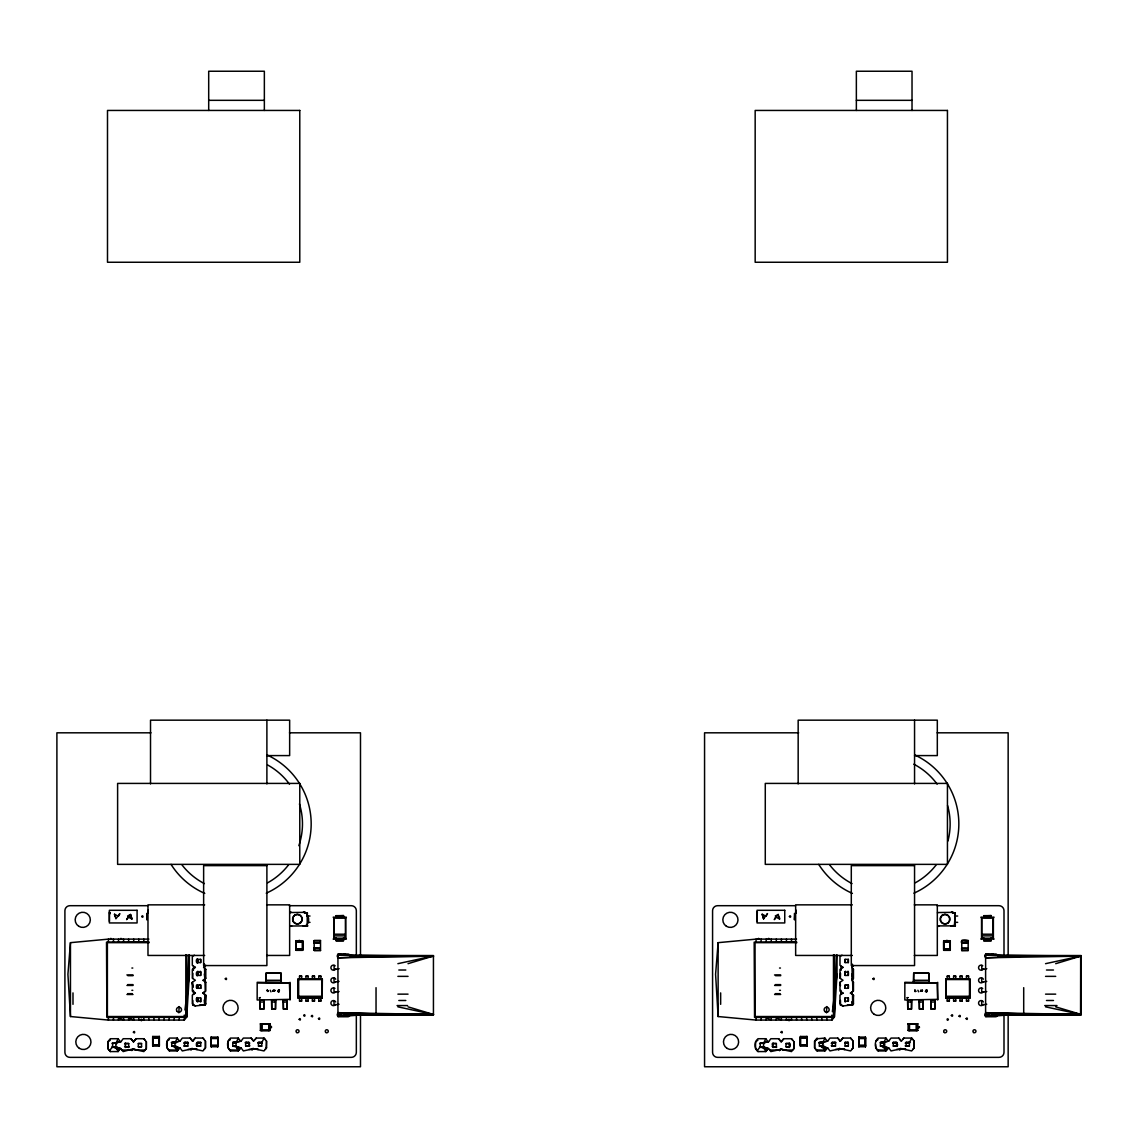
<?xml version="1.0" encoding="UTF-8"?>
<svg xmlns="http://www.w3.org/2000/svg" width="1138" height="1138" viewBox="0 0 1138 1138"><rect width="100%" height="100%" fill="white"/><g stroke="black" fill="none" stroke-linecap="round" stroke-linejoin="round"><path stroke-width="1.5" d="M147.215 913.8L146.788 919.86L146.788 913.373M263.945 1000.174L263.831 1009.15L260.104 1009.107L259.976 1000.174L263.945 1000.174L263.831 1009.093L260.09 1009.093L259.976 1000.174M266.022 980.273L266.036 973.175L281.157 973.218L281.299 982.165L265.709 982.293L266.022 980.273L281.2 980.302L281.299 982.165M275.595 1000.174L275.496 1009.15L271.754 1009.107L271.626 1000.174L275.595 1000.174L275.496 1009.093L271.74 1009.093L271.626 1000.174M287.26 1000.174L287.146 1009.15L283.419 1009.107L283.277 1000.174L287.26 1000.174L287.146 1009.093L283.39 1009.093L283.277 1000.174M289.436 999.363L257.16 999.975L257.188 982.307L289.422 982.948L290.034 1000.018L290.048 982.336M794.879 913.8L794.452 919.86L794.452 913.373M911.609 1000.174L911.495 1009.15L907.768 1009.107L907.64 1000.174L911.609 1000.174L911.495 1009.093L907.754 1009.093L907.64 1000.174M913.686 980.273L913.7 973.175L928.821 973.218L928.964 982.165L913.373 982.293L913.686 980.273L928.864 980.302L928.964 982.165M923.259 1000.174L923.16 1009.15L919.419 1009.107L919.291 1000.174L923.259 1000.174L923.16 1009.093L919.404 1009.093L919.291 1000.174M934.924 1000.174L934.81 1009.15L931.083 1009.107L930.941 1000.174L934.924 1000.174L934.81 1009.093L931.055 1009.093L930.941 1000.174M937.1 999.363L904.824 999.975L904.852 982.307L937.086 982.948L937.698 1000.018L937.712 982.336M205.253 991.426L204.413 964M334.117 938.224L345.468 938.21L346.365 939.092L333.206 939.092L334.117 938.224L334.145 918.138L333.221 917.214L346.365 917.214L345.426 918.138L334.145 918.138M961.667 943.004C958.978 936.218 978.026 943.089 961.752 940.571L961.781 948.523L968.182 948.537L968.182 950.529L961.752 950.5L961.667 948.068M981.781 938.224L993.133 938.21L994.029 939.092L980.871 939.092L981.781 938.224L981.81 918.138L980.885 917.214L994.029 917.214L993.09 918.138L981.81 918.138M1080.574 1014.2L1080.659 956.304L997.727 956.247L1081.1 956.304M261.712 1030.445L261.726 1023.873L268.796 1023.859L268.796 1030.445L261.712 1030.445L261.726 1023.873M268.796 1030.445L268.796 1023.859M298.199 998.197L298.156 979.078L298.199 998.197L322.225 998.211L322.296 979.064L322.225 998.211M909.376 1030.445L909.39 1023.873L916.46 1023.859L916.46 1030.445L909.376 1030.445L909.39 1023.873M916.46 1030.445L916.46 1023.859M946.019 996.291L945.82 979.078L945.863 998.197L946.019 996.291L969.775 996.276L969.889 998.211L946.048 997.941M320.518 950.529L320.518 940.543M961.752 940.571L961.667 942.748M945.82 979.078L969.96 979.064L969.889 998.211M146.361 1041.754L146.361 1048.539L143.829 1051.569L133.516 1049.35L131.738 1050.559L132.961 1048.923L136.788 1050.047L144.967 1050.047L146.304 1048.511L146.361 1041.754L143.829 1038.724L136.048 1038.724L133.516 1041.867L132.961 1041.355M266.278 1047.885L266.534 1041.114L264.002 1038.069L256.206 1038.069L253.674 1041.213L251.157 1038.069L243.361 1038.069L241.085 1041.114L232.778 1042.877L232.778 1046.121L241.085 1047.885L243.361 1050.929L253.674 1048.71L264.002 1050.929L266.534 1047.885L265.14 1049.407M852.903 1047.885L853.144 1041.114L850.612 1038.069L842.831 1038.069L840.299 1041.213L837.767 1038.069L829.972 1038.069L827.696 1041.114L819.403 1042.877L819.403 1046.121L827.696 1047.885L829.972 1050.929L840.299 1048.71L850.612 1050.929L853.144 1047.885L851.75 1049.407M913.942 1047.885L914.198 1041.114L911.666 1038.069L903.871 1038.069L901.339 1041.213L898.821 1038.069L891.026 1038.069L888.75 1041.114L880.442 1042.877L880.442 1046.121L888.75 1047.885L891.026 1050.929L901.339 1048.71L911.666 1050.929L914.198 1047.885L912.804 1049.407M132.961 1048.923L123.189 1051.569L120.415 1048.539L118.124 1051.569L110.343 1051.569L107.811 1048.539L107.897 1041.782L110.215 1040.232M180.032 1047.885L171.738 1046.121L171.738 1042.877L180.032 1041.114L182.308 1038.069L190.103 1038.069L192.635 1041.213L195.167 1038.069L202.948 1038.069L205.452 1041.142L205.48 1047.885L202.948 1050.929L192.635 1048.71L182.308 1050.929L180.032 1047.885L177.244 1050.929L169.462 1050.929L166.987 1047.856L167.016 1041.128L169.334 1039.591M241.085 1047.885L238.297 1050.929L230.502 1050.929L228.027 1047.856L228.069 1041.128L230.374 1039.591M757.239 1050.559L760.284 1046.761L760.284 1043.518L768.577 1041.754L770.853 1038.724L778.648 1038.724L781.18 1041.825L783.712 1038.724L791.493 1038.724L793.997 1041.782L794.025 1048.539L791.493 1051.569L781.18 1049.35L770.853 1051.569L768.577 1048.539L765.789 1051.569L758.008 1051.569L755.532 1048.511L755.561 1041.782L757.88 1040.232M827.696 1047.885L824.908 1050.929L817.127 1050.929L814.595 1047.885L814.68 1041.128L816.999 1039.591M888.75 1047.885L885.961 1050.929L878.166 1050.929L875.691 1047.856L875.691 1044.513M290.418 911.908L290.019 912.662L290.987 912.064M333.875 917.825L333.875 938.48M345.71 938.48L345.71 917.825M968.253 948.068L968.168 950.5L968.168 940.571L968.253 943.004M981.539 917.825L981.539 938.48M993.374 938.48L993.374 917.825M109.376 921.424L109.376 912.064M314.003 943.004C314.216 934.398 314.244 956.688 314.003 948.068M757.04 921.424L757.04 912.064M148.879 941.652L106.517 942.15L106.887 1017.415L186.447 1017.329L188.823 955.038M796.543 941.652L754.181 942.15L754.551 1017.415L834.111 1017.329L836.487 955.038M178.851 1012.863L179.121 1006.561M826.515 1012.863L826.785 1006.561M852.078 964L852.917 991.426M148.879 939.12L108.409 939.12L70.456 942.662L67.924 974.284L70.456 1016.533L108.409 1020.075L184.299 1020.075L186.732 1016.974L189.363 974.284L189.363 954.938M796.543 939.12L756.073 939.12L718.121 942.662L715.589 974.284L718.121 1016.533L756.073 1020.075L831.963 1020.075L834.396 1016.974L837.027 974.284L837.027 954.938M915.791 991.198L914.995 990.601L915.806 991.369M205.793 982.265L202.749 980.245L204.228 980.188L205.793 982.265L205.793 991.07L202.749 993.09L205.793 995.11L204.954 1004.84L199.648 1005.096M852.547 965.963L853.457 965.365L851.921 967.385L853.457 969.405L853.457 978.211L851.893 980.188L853.457 982.265L853.457 991.07L850.413 993.09L853.457 995.11L852.618 1004.84L847.312 1005.096M267.899 991.454L267.871 991.525M184.939 1009.975L189.363 974.284M832.39 1011.668L837.027 974.284M192.806 1000.458L192.848 1005.167L195.366 1005.949L204.954 1004.84L205.793 1003.915L205.793 995.11M840.47 1000.458L840.513 1005.167L843.03 1005.949L852.618 1004.84L853.457 1003.915L853.457 995.11M303.163 926.019L307.658 925.877L306.791 925.009C311.741 918.963 305.311 910.628 304.586 912.69M273.248 990.231L272.779 991.326M274.614 990.231L274.144 991.326M920.912 990.231L920.443 991.326M922.278 990.231L921.808 991.326M192.863 973.374L192.678 978.452M193.403 970.344L193.574 966.19M840.527 973.374L840.342 978.452M841.067 970.344L841.238 966.19M950.827 926.019L955.323 925.877L954.896 912.861L952.15 912.377L955.237 913.217L954.455 925.009L955.323 925.877L937.854 925.891M111.695 939.305L110.841 938.352L110.23 939.405M121.823 939.305L120.969 938.352L120.358 939.405M268.141 991.369L267.33 990.601L268.042 991.084M265.709 982.293L266.036 973.175L281.186 973.232L281.2 980.302M913.373 982.293L913.7 973.175L928.85 973.232L928.864 980.302M193.574 994.285L193.574 991.895M841.238 994.285L841.238 991.895M200.672 959.348L200.672 962.577L197.443 962.577L197.443 959.348L200.672 959.348L200.672 962.577M200.672 972.193L200.672 975.437L197.443 975.437L197.443 972.193L200.672 972.193L200.672 975.437M200.672 997.898L200.672 1001.141L197.443 1001.141L197.443 997.898L200.672 997.898L200.672 1001.141M845.107 962.577L845.107 959.348L848.336 959.348L848.336 962.577L845.107 962.577L845.107 959.348M848.336 959.348L848.336 962.577M845.107 975.437L845.107 972.193L848.336 972.193L848.336 975.437L845.107 975.437L845.107 972.193M848.336 972.193L848.336 975.437M845.107 988.282L845.107 985.053L848.336 985.053L848.336 988.282L845.107 988.282L845.107 985.053M845.107 1001.141L845.107 997.898L848.336 997.898L848.336 1001.141L845.107 1001.141L845.107 997.898M848.336 997.898L848.336 1001.141M968.253 948.324L967.897 948.452A11.323 11.323 0 0 0 962.023 948.452L962.563 948.324M314.003 942.748L314.088 940.571L320.503 940.571L314.173 940.614M759.345 939.348L758.605 938.338L757.894 939.405M769.473 939.348L768.733 938.338L768.022 939.405M193.574 968.58L193.944 967.328L195.366 967.385L192.322 969.405L192.322 978.211L195.366 980.245L192.322 982.265L192.322 991.07L195.366 993.09L192.322 995.11L192.322 1003.915L195.366 1005.949M841.238 968.58L841.608 967.328L843.03 967.385L839.986 969.405L839.986 978.211L843.03 980.245L839.986 982.265L839.986 991.07L843.03 993.09L839.986 995.11L839.986 1003.915L843.03 1005.949M304.543 925.735L304.543 925.905M952.051 925.863L954.896 925.521L952.108 925.848L952.947 925.521M186.732 1016.974L186.831 954.967M834.396 1016.974L834.495 954.967M249.606 1045.125L249.108 1045.779M110.343 1051.569L107.868 1048.511L107.811 1041.754L110.343 1038.724L118.124 1038.724L115.848 1043.518L115.848 1046.761L118.124 1051.569M177.244 1050.929L174.968 1046.121L174.968 1042.877L177.244 1038.069L169.462 1038.069C165.636 1041.242 165.593 1047.785 169.462 1050.929M238.297 1050.929L236.021 1046.121L236.021 1042.877L238.297 1038.069L230.502 1038.069C226.462 1041.156 226.69 1047.742 230.502 1050.929M261.726 1042.877L258.482 1042.877L261.726 1042.877L258.482 1042.877L258.482 1046.121L261.726 1046.121L261.726 1042.877L264.002 1038.069L265.14 1039.591M758.008 1051.569C754.081 1048.397 754.081 1041.896 758.008 1038.724L765.789 1038.724L763.513 1043.518L763.513 1046.761L765.789 1051.569M824.908 1050.929L822.632 1046.121L822.632 1042.877L824.908 1038.069L816.558 1038.838M885.961 1050.929L883.685 1046.121L883.685 1042.877L885.961 1038.069L878.166 1038.069C874.254 1041.327 874.468 1047.629 878.166 1050.929M909.39 1042.877L906.147 1042.877L909.39 1042.877L906.147 1042.877L906.147 1046.121L909.39 1046.121L909.39 1042.877L911.666 1038.069L912.804 1039.591M338.541 1015.053L343.776 1016.291L344.458 1015.011L433.436 1014.456L408.044 1006.846M986.205 1015.053L991.44 1016.291L992.123 1015.011L1081.1 1014.456L1055.708 1006.846M277.914 991.212L278.454 990.046M925.578 991.212L926.104 990.046M152.72 1046.092L152.72 1036.476L159.292 1036.476L159.292 1046.092L152.72 1046.092L152.72 1036.476M159.292 1044.328L159.292 1046.092L159.292 1036.476L159.292 1038.254M211.199 1038.894L211.199 1037.116L211.199 1046.732L217.771 1046.732L217.771 1037.116L211.199 1037.116L211.199 1046.732L211.199 1044.969M217.771 1044.969L217.771 1046.732L217.771 1037.116L217.771 1038.894M296.022 942.506L296.022 940.728L296.022 950.344L302.594 950.344L302.594 940.728L296.022 940.728L296.022 950.344L296.022 948.58M302.594 948.58L302.594 950.344L302.594 940.728L302.594 942.506M800.384 1046.092L800.384 1036.476L806.956 1036.476L806.956 1046.092L800.384 1046.092L800.384 1036.476M806.956 1044.328L806.956 1046.092L806.956 1036.476L806.956 1038.254M858.863 1038.894L858.863 1037.116L858.863 1046.732L865.435 1046.732L865.435 1037.116L858.863 1037.116L858.863 1046.732L858.863 1044.969M865.435 1044.969L865.435 1046.732L865.435 1037.116L865.435 1038.894M943.687 950.344L943.687 940.728L950.258 940.728L950.258 950.344L943.687 950.344L943.687 940.728M950.258 948.58L950.258 950.344L950.258 940.728L950.258 942.506M937.954 912.548L951.994 912.363L955.237 913.217L951.496 912.022M290.29 912.548L304.33 912.363L307.573 913.217L304.301 912.363M109.575 1050.559L112.619 1046.761L112.619 1043.518L120.913 1041.754L123.189 1038.724L130.984 1038.724L133.516 1041.867L136.048 1038.724M195.167 1038.069L192.635 1041.213M192.08 1048.283L190.857 1049.919L192.635 1048.71M255.282 1039.321L256.206 1038.069M253.134 1048.283L251.911 1049.919L253.674 1048.71M783.712 1038.724L781.18 1041.825L778.648 1038.724M780.625 1048.923L779.402 1050.559L780.625 1048.923L784.452 1050.047L792.631 1050.047L793.968 1048.511L793.997 1041.782M817.127 1050.929L814.652 1047.856L814.595 1041.114L817.127 1038.069M842.831 1038.069L840.299 1041.213M839.744 1048.283L838.521 1049.919L840.299 1048.71M902.946 1039.321L903.871 1038.069M900.798 1048.283L899.575 1049.919L901.339 1048.71M203.56 967.57L205.793 965.365L204.883 965.963M763.57 918.764L767.51 913.586L766.059 916.261L762.19 914.241L763.57 918.764L762.19 914.241M779.587 918.992L778.221 914.483L774.281 919.66L775.732 916.986L779.587 918.992L779.345 917.299M159.277 1037.771L152.72 1037.742L152.734 1044.798L159.292 1044.826L159.277 1037.771L152.72 1037.742M211.213 1045.452L217.771 1045.466L217.771 1038.382L211.199 1038.382L211.213 1045.452L217.771 1045.466M302.58 942.022L296.022 941.994L296.022 949.078L302.594 949.078L302.58 942.022L296.022 941.994M806.942 1037.771L806.956 1044.826L800.384 1044.826L800.384 1037.742L806.956 1037.742L800.384 1037.742M865.421 1038.411L858.863 1038.382L858.863 1045.466L865.435 1045.466L865.421 1038.411L858.863 1038.382M152.72 1044.826L159.292 1044.826M943.701 949.049L950.258 949.078L950.258 941.994L943.687 941.994L943.701 949.049L950.258 949.078M204.228 980.188L205.793 978.211L205.793 969.405L204.257 967.385M202.749 993.09L204.883 991.667M850.413 993.09L852.547 991.667M304.458 925.834L307.658 925.877L290.474 926.019M204.086 1049.407L205.423 1047.856L205.452 1041.142M266.505 1041.142L266.534 1047.885M853.116 1041.142L853.144 1047.885M914.17 1041.142L914.198 1047.885M937.812 912.69L937.428 912.832M896.772 1045.779L897.726 1044.883M299.806 941.638L299.251 940.273L298.896 941.695M947.47 941.638L946.916 940.273L946.56 941.695M946.076 979.277L969.96 979.064M273.12 991.027L273.39 990.302M922.15 991.027L922.42 990.302M274.486 991.027L274.756 990.302M920.784 991.027L921.055 990.302M272.921 991.184L273.476 990.444M274.457 991.056L274.841 990.444M920.585 991.184L921.14 990.444M921.951 991.184L922.505 990.444M194.356 955.209L192.322 956.56L192.322 965.365L195.366 967.385M204.072 979.363L205.793 978.211M203.56 993.275L204.883 994.512L204.954 1004.84L205.793 1003.915M262.209 1023.859L260.446 1023.859L270.047 1023.859L270.047 1030.445L260.446 1030.445L260.446 1023.859L270.047 1023.859L268.284 1023.859M268.284 1030.445L270.047 1030.445L260.446 1030.445L262.209 1030.445M842.02 955.209L839.986 956.56L839.986 965.365L843.03 967.385M851.736 979.363L853.457 978.211M851.224 993.275L852.547 994.512L852.618 1004.84L853.457 1003.915M909.874 1023.859L908.11 1023.859L917.712 1023.859L917.712 1030.445L908.11 1030.445L908.11 1023.859L917.712 1023.859L915.948 1023.859M915.948 1030.445L917.712 1030.445L908.11 1030.445L909.874 1030.445M192.848 1005.167L193.574 1004.754M840.513 1005.167L841.238 1004.754M968.097 950.415L961.738 950.529L961.667 948.324M127.627 915.948L130.557 914.483L131.937 918.992L128.068 916.986L126.617 919.66L130.557 914.483L131.937 918.992M775.291 915.948L778.221 914.483M341.3 1015.096L337.943 1016.547L337.943 1015.38L433.436 1014.456L397.887 1006.846M988.965 1015.096L985.608 1016.547L985.608 1015.38L1081.1 1014.456L1045.552 1006.846M305.34 925.521L307.232 925.521L307.232 912.861L304.486 912.591M120.913 1041.754L112.619 1043.518M174.968 1042.877L171.738 1042.877L180.032 1041.114M236.021 1042.877L232.778 1042.877L241.085 1041.114M768.577 1041.754L760.284 1043.518M822.632 1042.877L819.403 1042.877L827.696 1041.114M883.685 1042.877L880.442 1042.877L888.75 1041.114M408.044 963.673L433.436 956.02L337.943 955.237L337.943 954.298L358.769 955.65L433.436 956.02L397.887 963.673M1055.708 963.673L1081.1 956.02L985.608 955.237L985.608 954.298L1006.433 955.65L1081.1 956.02L1045.552 963.673M915.265 991.653L915.066 991.639M314.899 948.324L314.088 950.5L320.503 950.5M314.145 948.495L314.358 948.452A11.323 11.323 0 0 1 320.233 948.452L314.003 948.324M195.366 993.09L193.744 993.545L193.332 990.316M843.03 993.09L841.409 993.545L840.996 990.316M304.33 912.107L303.163 912.363L304.429 912.278M341.386 1015.793L337.943 1016.547L337.943 955.237M989.05 1015.793L985.608 1016.547L985.608 955.237M290.389 926.289L291.669 926.019M938.082 926.474L939.334 926.019M338.384 955.308L341.386 954.711M986.049 955.308L989.05 954.711M128.708 1043.518L125.465 1043.518L125.465 1046.761L128.708 1046.761L128.708 1043.518L125.465 1043.518M112.619 1046.761L115.848 1046.761L119.262 1050.047L112.619 1046.761L120.913 1048.539M141.553 1043.518L138.324 1043.518L138.324 1046.761L141.553 1046.761L141.553 1043.518L138.324 1043.518M125.465 1046.761L128.708 1046.761M138.324 1046.761L141.553 1046.761M171.738 1046.121L173.531 1045.779L179.534 1047.885M184.584 1046.121L187.827 1046.121L187.827 1042.877L184.584 1042.877L184.584 1046.121L187.827 1046.121M197.443 1046.121L200.672 1046.121L200.672 1042.877L197.443 1042.877L197.443 1046.121L200.672 1046.121M232.778 1046.121L234.584 1045.779L240.573 1047.885M245.637 1046.121L248.866 1046.121L248.866 1042.877L245.637 1042.877L245.637 1046.121L248.866 1046.121M258.482 1046.121L261.726 1046.121M760.284 1046.761L763.513 1046.761L766.927 1050.047L760.284 1046.761L768.577 1048.539M776.372 1043.518L773.129 1043.518L773.129 1046.761L776.372 1046.761L776.372 1043.518L773.129 1043.518M773.129 1046.761L776.372 1046.761M789.217 1043.518L785.988 1043.518L785.988 1046.761L789.217 1046.761L789.217 1043.518L785.988 1043.518M785.988 1046.761L789.217 1046.761M819.403 1046.121L821.195 1045.779L827.198 1047.885M832.248 1046.121L835.491 1046.121L835.491 1042.877L832.248 1042.877L832.248 1046.121L835.491 1046.121M845.107 1046.121L848.336 1046.121L848.336 1042.877L845.107 1042.877L845.107 1046.121L848.336 1046.121M880.442 1046.121L882.249 1045.779L888.237 1047.885M893.302 1046.121L896.531 1046.121L896.531 1042.877L893.302 1042.877L893.302 1046.121L896.531 1046.121M906.147 1046.121L909.39 1046.121M961.724 948.537L961.866 950.458M339.138 968.694L334.159 969.505L334.046 965.451M339.067 981.397L334.088 982.208L333.96 978.139M339.067 991.554L334.074 992.364L333.96 988.296M339.067 1004.257L334.088 1005.067L333.975 1000.999M986.802 968.694L981.824 969.505L981.71 965.451M986.731 981.397L981.753 982.208L981.625 978.139M986.731 991.554L981.738 992.364L981.625 988.296M986.731 1004.257L981.753 1005.067L981.639 1000.999M343.776 1016.291L358.769 1015.082L358.769 1014.2M991.44 1016.291L1006.433 1015.082L1006.433 1014.2M299.507 976.091L301.684 975.991M305.937 976.091L308.113 975.991M312.353 976.091L314.529 975.991M318.782 976.091L320.959 975.991M299.507 1001.198L301.684 1001.099M305.937 1001.198L308.113 1001.099M312.353 1001.198L314.529 1001.099M318.782 1001.198L320.959 1001.099M960.017 976.091L962.193 975.991M947.172 1001.198L949.348 1001.099M953.601 1001.198L955.778 1001.099M960.017 1001.198L962.193 1001.099M966.447 1001.198L968.623 1001.099M947.172 976.091L949.348 975.991M953.601 976.091L955.778 975.991M966.447 976.091L968.623 975.991M351.727 955.963L358.769 955.65M362.183 956.745L337.943 957.826L433.436 956.02L350.319 956.261M367.389 956.517L432.995 956.304M999.392 955.963L1006.433 955.65M1009.847 956.745L985.608 957.826L1081.1 956.02L997.983 956.261M1015.039 956.517L1023.702 956.133M336.066 937.755L336.066 940.713L343.52 940.628M983.73 937.755L983.73 940.713L991.184 940.628M355.255 1014.086L376.038 1013.958L376.038 987.67M1002.919 1014.086L1023.702 1013.958L1023.702 987.67M314.202 950.458L320.432 950.415M351.798 956.233L376.038 956.133M260.076 1002.023L263.845 1002.009M271.726 1002.023L275.496 1002.009M283.376 1002.023L287.16 1002.009M907.74 1002.023L911.51 1002.009M919.39 1002.023L923.16 1002.009M931.04 1002.023L934.824 1002.009M208.695 100.329L264.357 100.329M856.359 100.329L912.022 100.329M150.998 732.815L56.9 732.815L56.9 1066.761L360.49 1066.761L360.49 1015.252M289.479 732.815L360.49 732.815L360.49 956.631M798.663 732.815L704.564 732.815L704.564 1066.761L1008.154 1066.761L1008.154 1015.252M937.143 732.815L1008.154 732.815L1008.154 956.631M266.889 755.589L289.649 755.589L289.649 720.169L150.515 720.169L150.515 783.911M914.554 755.589L937.314 755.589L937.314 720.169L798.165 720.169L798.165 783.911M204.655 904.852L147.983 904.852L147.983 955.451L204.655 955.451M266.633 904.852L289.649 904.852L289.649 955.451L266.633 955.451M852.319 904.852L795.647 904.852L795.647 955.451L852.319 955.451M914.298 904.852L937.314 904.852L937.314 955.451L914.298 955.451M147.784 905.692L69.916 905.692A4.993 4.993 0 0 0 64.909 910.685L64.909 1052.366A4.993 4.993 0 0 0 69.916 1057.358L351.343 1057.358A4.993 4.993 0 0 0 356.336 1052.366L356.336 1015.167M289.393 905.692L351.343 905.692A4.993 4.993 0 0 1 356.336 910.685L356.336 956.731M795.448 905.692L717.58 905.692A4.993 4.993 0 0 0 712.573 910.685L712.573 1052.366A4.993 4.993 0 0 0 717.58 1057.358L999.008 1057.358A4.993 4.993 0 0 0 1004 1052.366L1004 1015.167M937.058 905.692L999.008 905.692A4.993 4.993 0 0 1 1004 910.685L1004 956.731M306.876 916.033L310.02 916.033M954.54 916.033L957.684 916.033M343.52 917.1L336.066 917.1L343.52 915.606L343.52 917.313L336.066 917.313L336.066 915.677L343.52 915.621L336.066 915.891L343.52 916.574L336.066 916.574M991.184 917.1L983.73 917.1L991.184 915.606L991.184 917.313L983.73 917.313L983.73 915.677L991.184 915.621L983.73 915.891L991.184 916.574L983.73 916.574M307.658 922.349L310.02 922.349M955.323 922.349L957.684 922.349M334.373 934.213L345.212 934.213M982.037 934.213L992.877 934.213M334.373 935.863L345.212 935.863M982.037 935.863L992.877 935.863M336.066 939.006L343.52 939.006M983.73 939.006L991.184 939.006M336.066 939.206L343.52 939.206M983.73 939.206L991.184 939.206M336.066 939.732L343.52 939.718M983.73 939.732L991.184 939.718M149.22 942.662L107.385 942.662L107.385 1016.533L185.821 1016.533L185.821 954.725M796.885 942.662L755.049 942.662L755.049 1016.533L833.485 1016.533L833.485 954.725M351.827 956.304L433.436 956.304M131.88 968.04L132.776 968.04M779.544 968.04L780.44 968.04M398.812 970.017L405.811 970.017M1046.476 970.017L1053.475 970.017M126.873 974.939L133.018 974.939M774.537 974.939L780.682 974.939M127.854 975.679L133.018 975.679M775.519 975.679L780.682 975.679M397.887 976.361L408.044 976.361M1045.552 976.361L1055.708 976.361M298.156 979.078L322.296 979.064M298.412 979.277L322.054 979.277M298.853 979.548L321.613 979.548M946.517 979.548L969.277 979.548M257.785 982.962L289.436 982.933M905.45 982.962L937.1 982.933M127.612 984.626L133.018 984.626M775.277 984.626L780.682 984.626M126.944 985.451L133.018 985.451M774.608 985.451L780.682 985.451M200.672 988.282L197.443 988.282L197.443 985.053L200.672 985.053L200.672 988.282L200.672 985.053L199.506 984.911M131.88 990.33L132.776 990.33M270.218 990.245L270.958 991.824M779.544 990.33L780.44 990.33M917.882 990.245L918.622 991.824M277.644 991.411L278.469 991.824M925.308 991.411L926.133 991.824M127.612 993.673L132.349 993.673M775.277 993.673L780.014 993.673M397.887 994.143L408.044 994.143M1045.552 994.143L1055.708 994.143M126.944 994.484L133.018 994.484M774.608 994.484L780.682 994.484M298.355 996.291L322.111 996.276M298.853 997.642L321.613 997.642M946.517 997.642L969.277 997.642M298.398 997.941L322.154 997.926M398.812 1000.487L405.811 1000.487M1046.476 1000.487L1053.475 1000.487M397.062 1005.565L407.56 1005.565M1044.727 1005.565L1056.989 1005.565M424.545 1014.2L433.436 1014.2M1071.697 1014.2L1081.1 1014.2M1006.433 1014.996L1081.1 1015.025L1081.1 955.55L1006.433 955.465L1006.433 956.304M358.769 1014.996L433.436 1015.025L433.436 955.55L358.769 955.465L358.769 956.304M878.038 1039.591L875.89 1041.114M187.941 1049.407L191.241 1049.407M248.994 1049.407L252.295 1049.407M835.605 1049.407L838.905 1049.407M896.659 1049.407L899.959 1049.407M122.05 1050.047L132.122 1050.047M769.715 1050.047L779.786 1050.047M943.687 941.994L950.244 942.022M296.036 949.049L302.594 949.078M1010.373 1014.271L1081.1 1014.456L985.608 1012.678L1023.702 1013.958M362.709 1014.271L433.436 1014.456L337.943 1012.678L376.038 1013.958M211.199 1038.382L217.756 1038.411M800.398 1044.798L806.956 1044.826M858.877 1045.452L865.435 1045.466M983.73 940.713L991.184 940.77L991.184 937.726M336.066 940.713L343.52 940.77L343.52 937.726M877.412 1049.919L886.53 1050.161M816.359 1049.919L825.477 1050.161M229.748 1049.919L238.866 1050.161M168.694 1049.919L177.827 1050.161M985.608 1015.38L994.754 1015.395M337.943 1015.38L347.09 1015.395M847.17 984.911L848.336 985.053L848.336 988.282M781.948 1049.464L785.761 1050.047M134.284 1049.464L138.096 1050.047M991.426 954.213L994.754 955.123L993.005 954.341L988.95 955.337L985.608 954.298L985.608 956.304M343.761 954.213L347.09 955.123L345.34 954.341L341.286 955.337L337.943 954.298L337.943 956.304M992.123 1015.011L994.925 1016.063M344.458 1015.011L347.261 1016.063M952.577 912.776L952.15 912.591M763.513 1046.761L768.065 1048.539M115.848 1046.761L120.415 1048.539M883.102 1047.429L887.099 1049.407L883.685 1046.121M822.063 1047.429L826.06 1049.407L822.632 1046.121M236.775 1048.098L239.435 1049.407L236.021 1046.121M174.399 1047.429L178.396 1049.407L174.968 1046.121M114.525 914.241L118.395 916.261L119.846 913.586L115.905 918.764L114.525 914.241L114.782 915.948M853.457 969.405L852.547 968.808L852.547 978.822L851.978 974M852.547 981.667L853.457 982.265M205.793 969.405L204.883 968.808L204.883 978.822L204.314 974M840.299 1041.17L837.767 1038.069M192.635 1041.17L190.103 1038.069M757.367 912.477L757.225 913.842M898.821 1038.069L900.798 1040.715M885.961 1038.069L888.237 1041.114M850.612 1038.069L851.75 1039.591M824.908 1038.069L827.198 1041.114M791.493 1038.724L792.631 1040.232M765.789 1038.724L768.065 1041.754M251.157 1038.069L253.134 1040.715M238.297 1038.069L240.573 1041.114M202.948 1038.069L204.086 1039.591M177.244 1038.069L179.534 1041.114M143.829 1038.724L144.967 1040.232M130.984 1038.724L132.122 1040.232M118.124 1038.724L120.415 1041.754M968.253 942.833L968.182 940.543M852.063 1001.682L852.405 1005.053M204.228 1000.003L204.74 1005.053M969.718 979.277L969.775 996.276M993.09 918.138L993.133 938.21M345.426 918.138L345.468 938.21M969.476 979.733L969.476 997.443M927.114 990.245L926.346 991.824L926.346 990.046M926.887 990.046L926.887 991.824M914.554 720.169L914.554 783.911M912.022 110.443L912.022 71.239L856.359 71.239L856.359 110.443M852.547 1001.184L852.547 1004.527M831.963 1015.068L831.963 1020.075M826.899 1017.543L826.899 1020.075M821.849 1017.543L821.849 1020.075M816.785 1017.543L816.785 1020.075M811.721 1017.543L811.721 1020.075M806.671 1017.543L806.671 1020.075M801.607 1017.543L801.607 1020.075M796.543 1017.543L796.543 1020.075M791.479 939.12L791.479 941.652M791.479 1017.543L791.479 1020.075M786.429 939.12L786.429 941.652M786.429 1017.543L786.429 1020.075M781.365 939.12L781.365 941.652M781.365 1017.543L781.365 1020.075L776.301 1017.543L776.301 1020.075M776.301 939.12L776.301 941.652M771.251 939.12L771.251 941.652M771.251 1017.543L771.251 1020.075L766.187 1017.543L766.187 1020.075M766.187 939.12L766.187 941.652M761.123 939.12L761.123 941.652M761.123 1017.543L761.123 1020.075M756.073 939.12L756.073 941.652M756.073 1017.543L756.073 1020.075M720.653 992.891L720.653 1004.328M718.121 942.662L718.121 1016.533M321.812 979.733L321.812 997.443M298.654 979.733L298.654 997.443M279.45 990.245L278.682 991.824L278.682 990.046M279.223 990.046L279.223 991.824M266.889 720.169L266.889 783.911M264.357 110.443L264.357 71.239L208.695 71.239L208.695 110.443M204.883 997.855L204.883 1004.527M184.299 1015.068L184.299 1020.075M179.235 1017.543L179.235 1020.075M174.185 1017.543L174.185 1020.075M169.121 1017.543L169.121 1020.075M164.057 1017.543L164.057 1020.075M159.007 1017.543L159.007 1020.075M153.943 1017.543L153.943 1020.075M148.879 1017.543L148.879 1020.075M143.815 939.12L143.815 941.652M143.815 1017.543L143.815 1020.075M138.765 939.12L138.765 941.652M138.765 1017.543L138.765 1020.075M133.701 939.12L133.701 941.652M133.701 1017.543L133.701 1020.075L128.637 1017.543L128.637 1020.075M128.637 939.12L128.637 941.652M123.587 939.12L123.587 941.652M123.587 1017.543L123.587 1020.075L118.523 1017.543L118.523 1020.075M118.523 939.12L118.523 941.652M113.459 939.12L113.459 941.652M113.459 1017.543L113.459 1020.075M108.409 939.12L108.409 941.652M108.409 1017.543L108.409 1020.075M72.988 992.891L72.988 1004.328M70.456 942.662L70.456 1016.533M914.81 755.006A75.905 75.905 0 0 1 913.914 893.188M852.405 893.401A75.905 75.905 0 0 1 818.706 864.368M947.57 805.505A67.227 67.227 0 0 1 947.911 841.067M936.247 864.809A67.227 67.227 0 0 1 915.365 882.761M852.035 883.6A67.227 67.227 0 0 1 829.744 865.022M913.8 764.181A67.227 67.227 0 0 1 937.143 784.153M764.21 1046.704A2.788 2.788 0 0 1 763.37 1047.501M760.426 1047.501A2.788 2.788 0 0 1 759.587 1046.704M759.587 1043.589A2.788 2.788 0 0 1 760.113 1043.005M763.683 1043.005A2.788 2.788 0 0 1 764.21 1043.589M776.685 1047.145A2.788 2.788 0 0 1 776.23 1047.501M773.271 1047.501A2.788 2.788 0 0 1 772.105 1046.007M772.105 1044.286A2.788 2.788 0 0 1 772.958 1043.005M790.341 1045.623A2.788 2.788 0 0 1 789.075 1047.501M789.388 1043.005A2.788 2.788 0 0 1 790.341 1044.656M823.713 1045.168A2.788 2.788 0 0 1 822.148 1047.045M818.819 1042.792A2.788 2.788 0 0 1 820.256 1041.825M821.792 1041.825A2.788 2.788 0 0 1 823.329 1042.949M831.807 1046.363A2.788 2.788 0 0 1 831.295 1045.538M831.295 1043.461A2.788 2.788 0 0 1 833.101 1041.825M834.638 1041.825A2.788 2.788 0 0 1 835.804 1042.493M844.937 1042.365A2.788 2.788 0 0 1 845.961 1041.825M847.483 1041.825A2.788 2.788 0 0 1 848.365 1042.252M884.809 1044.983A2.788 2.788 0 0 1 884.141 1046.363M880.271 1042.365A2.788 2.788 0 0 1 881.296 1041.825M882.832 1041.825A2.788 2.788 0 0 1 884.809 1044.015M897.327 1045.893A2.788 2.788 0 0 1 896.986 1046.363M892.718 1042.792A2.788 2.788 0 0 1 894.155 1041.825M895.691 1041.825A2.788 2.788 0 0 1 897.327 1043.105M905.706 1046.363A2.788 2.788 0 0 1 905.265 1045.722M905.265 1043.276A2.788 2.788 0 0 1 907 1041.825M908.537 1041.825A2.788 2.788 0 0 1 909.845 1042.636M986.105 1012.877A2.02 2.02 0 0 0 986.931 1016.746L995.537 1016.746A2.02 2.02 0 0 0 997.457 1015.352M983.303 1004.356A2.532 2.532 0 0 1 979.434 1004.996A2.532 2.532 0 0 1 979.562 1001.084A2.532 2.532 0 0 1 983.374 1001.981M845.42 1001.981A2.788 2.788 0 0 1 844.937 1001.653M983.303 991.71A2.532 2.532 0 0 1 979.718 992.564A2.532 2.532 0 0 1 979.078 988.936A2.532 2.532 0 0 1 982.734 988.509M983.303 981.582A2.532 2.532 0 0 1 979.434 982.222A2.532 2.532 0 0 1 979.562 978.31A2.532 2.532 0 0 1 983.374 979.206M844.937 971.681A2.788 2.788 0 0 1 845.591 971.269M847.853 971.269A2.788 2.788 0 0 1 848.365 971.568M983.303 968.936A2.532 2.532 0 0 1 979.718 969.789A2.532 2.532 0 0 1 979.078 966.162A2.532 2.532 0 0 1 982.734 965.735M997.457 955.408A2.02 2.02 0 0 0 995.537 954.014L986.931 954.014A2.02 2.02 0 0 0 986.105 957.883M116.645 1046.533A2.788 2.788 0 0 1 115.706 1047.501M112.762 1047.501A2.788 2.788 0 0 1 112.036 1046.86M112.036 1043.432A2.788 2.788 0 0 1 112.449 1043.005M116.019 1043.005A2.788 2.788 0 0 1 116.645 1043.745M129.149 1047.003A2.788 2.788 0 0 1 128.566 1047.501M125.607 1047.501A2.788 2.788 0 0 1 124.583 1046.363M124.583 1043.916A2.788 2.788 0 0 1 125.294 1043.005M175.849 1045.722A2.788 2.788 0 0 1 175.423 1046.363M171.283 1042.636A2.788 2.788 0 0 1 172.592 1041.825M174.128 1041.825A2.788 2.788 0 0 1 175.849 1043.276M184.143 1046.363A2.788 2.788 0 0 1 183.801 1045.893M183.801 1043.105A2.788 2.788 0 0 1 185.437 1041.825M186.973 1041.825A2.788 2.788 0 0 1 188.396 1042.792M196.988 1046.363A2.788 2.788 0 0 1 196.319 1044.983M196.319 1044.015A2.788 2.788 0 0 1 198.297 1041.825M199.819 1041.825A2.788 2.788 0 0 1 200.843 1042.365M232.764 1042.252A2.788 2.788 0 0 1 233.631 1041.825M235.168 1041.825A2.788 2.788 0 0 1 236.192 1042.365M249.748 1045.722A2.788 2.788 0 0 1 249.322 1046.363M245.182 1042.636A2.788 2.788 0 0 1 246.491 1041.825M248.027 1041.825A2.788 2.788 0 0 1 249.748 1043.276M257.8 1042.949A2.788 2.788 0 0 1 259.336 1041.825M260.872 1041.825A2.788 2.788 0 0 1 262.295 1042.792M338.569 1012.82A2.02 2.02 0 0 0 339.266 1016.746L347.872 1016.746A2.02 2.02 0 0 0 349.793 1015.352M335.639 1004.356A2.532 2.532 0 0 1 331.77 1004.996A2.532 2.532 0 0 1 331.898 1001.084A2.532 2.532 0 0 1 335.71 1001.981M200.843 1001.653A2.788 2.788 0 0 1 200.359 1001.981M197.756 1001.981A2.788 2.788 0 0 1 196.319 1000.003M196.319 999.036A2.788 2.788 0 0 1 197.13 997.514M335.639 991.71A2.532 2.532 0 0 1 332.097 992.592A2.532 2.532 0 0 1 331.343 989.022A2.532 2.532 0 0 1 334.928 988.396M196.86 988.381A2.788 2.788 0 0 1 196.319 987.144M196.319 986.177A2.788 2.788 0 0 1 196.86 984.953M335.639 981.582A2.532 2.532 0 0 1 331.77 982.222A2.532 2.532 0 0 1 331.898 978.31A2.532 2.532 0 0 1 335.71 979.206M197.13 975.821A2.788 2.788 0 0 1 196.319 974.299M196.319 973.331A2.788 2.788 0 0 1 197.927 971.269M200.188 971.269A2.788 2.788 0 0 1 200.843 971.681M335.639 968.936A2.532 2.532 0 0 1 331.997 969.747A2.532 2.532 0 0 1 331.485 966.062A2.532 2.532 0 0 1 335.198 965.849M197.585 963.317A2.788 2.788 0 0 1 196.319 961.439M196.319 960.472A2.788 2.788 0 0 1 197.429 958.708M349.793 955.408A2.02 2.02 0 0 0 347.872 954.014L339.266 954.014A2.02 2.02 0 0 0 338.569 957.94M267.146 755.006A75.905 75.905 0 0 1 266.249 893.188M204.755 893.401A75.905 75.905 0 0 1 171.041 864.368M299.436 803.926A67.227 67.227 0 0 1 298.839 845.69M288.583 864.809A67.227 67.227 0 0 1 267.7 882.761M204.371 883.6A67.227 67.227 0 0 1 182.08 865.022M267.629 764.978A67.227 67.227 0 0 1 289.479 784.153M148.267 910.3L148.182 913.33L148.267 910.3M795.931 910.3L795.846 913.33L795.931 910.3M781.052 1032.209C783.044 1034.726 782.418 1029.591 781.066 1032.152M789.402 916.545C791.465 919.035 790.739 913.871 789.402 916.545M788.193 1020.004C790.128 1022.521 789.63 1017.4 788.221 1019.89M919.461 1027.173C918.153 1030.004 917.427 1024.684 919.461 1027.23M948.381 1019.463C946.972 1022.251 946.389 1016.988 948.381 1019.463M133.388 1032.209C135.223 1034.769 134.981 1029.648 133.402 1032.152M141.738 916.545C143.815 919.049 142.961 913.899 141.738 916.545M140.529 1020.004C142.406 1022.536 142.065 1017.457 140.557 1019.89M225.281 978.879C227.187 981.425 226.761 976.262 225.281 978.822M270.261 1027.073C272.195 1029.563 271.754 1024.527 270.289 1026.96M299.18 1019.364C301.172 1021.924 300.503 1016.689 299.18 1019.364M303.675 1015.509C305.581 1018.055 305.169 1012.82 303.69 1015.452M311.385 1016.149C313.405 1018.666 312.751 1013.489 311.385 1016.149M318.455 1018.709C320.375 1021.213 319.949 1016.177 318.484 1018.61M872.946 978.879C874.823 981.44 874.482 976.248 872.946 978.822M951.34 1015.509C953.061 1018.126 953.118 1012.905 951.354 1015.452M959.05 1016.149C961.084 1018.666 960.401 1013.432 959.05 1016.149M966.119 1018.709C968.111 1021.213 967.471 1016.177 966.148 1018.61M267.089 990.345C267.615 992.734 267.714 988.581 267.089 990.345M914.753 990.345C915.236 992.734 915.478 988.581 914.753 990.345M260.246 997.571L259.165 998.012L260.317 997.599M907.911 997.571L906.83 998.012L907.982 997.599M197.77 960.956L197.443 962.577L197.443 959.348L197.77 960.956M197.77 973.815L197.443 975.437L197.443 972.193L197.77 973.815M197.77 986.66L197.443 988.282L197.443 985.053L197.77 986.66M197.77 999.52L197.443 1001.141L197.443 997.898L197.77 999.52M294.415 915.365L292.836 917.74L292.864 920.827L294.685 923.146L297.388 923.985L300.347 923.018L301.911 920.642L301.897 917.555L300.062 915.236L297.374 914.397L294.415 915.365M942.079 915.365L940.5 917.74L940.529 920.827L942.349 923.146L945.038 923.985L948.011 923.018L949.576 920.642L949.561 917.555L947.726 915.236L945.038 914.397L942.079 915.365M961.809 942.591L967.897 942.62A11.323 11.323 0 0 1 962.023 942.62L961.852 942.563M314.145 942.591L320.304 942.605A11.323 11.323 0 0 1 314.358 942.62L314.116 942.549M187.827 1042.877L184.584 1042.877L187.827 1042.877M200.672 1042.877L197.443 1042.877L200.672 1042.877M248.866 1042.877L245.637 1042.877L248.866 1042.877M835.491 1042.877L832.248 1042.877L835.491 1042.877M848.336 1042.877L845.107 1042.877L848.336 1042.877M896.531 1042.877L893.302 1042.877L896.531 1042.877M299.778 110.443L107.498 110.443L107.498 262.252L299.778 262.252L299.778 110.443M947.442 110.443L755.163 110.443L755.163 262.252L947.442 262.252L947.442 110.443M299.778 783.413L117.612 783.413L117.612 864.368L299.778 864.368L299.778 783.413M947.442 783.413L765.277 783.413L765.277 864.368L947.442 864.368L947.442 783.413M266.889 865.634L203.631 865.634L203.631 965.565L266.889 965.565L266.889 865.634M914.554 865.634L851.295 865.634L851.295 965.565L914.554 965.565L914.554 865.634M137.086 910.3L109.376 910.3L109.376 922.946L137.086 922.946L137.086 910.3M784.751 910.3L757.04 910.3L757.04 922.946L784.751 922.946L784.751 910.3M301.684 978.723L299.507 978.723L299.507 976.304L301.684 976.404L301.684 978.723M308.113 978.723L305.937 978.723L305.937 976.304L308.113 976.404L308.113 978.723M314.529 978.723L312.353 978.723L312.353 976.304L314.529 976.404L314.529 978.723M320.959 978.723L318.782 978.723L318.782 976.304L320.959 976.404L320.959 978.723M949.348 978.723L947.172 978.723L947.172 976.304L949.348 976.404L949.348 978.723M955.778 978.723L953.601 978.723L953.601 976.304L955.778 976.404L955.778 978.723M962.193 978.723L960.017 978.723L960.017 976.304L962.193 976.404L962.193 978.723M968.623 978.723L966.447 978.723L966.447 976.304L968.623 976.404L968.623 978.723M301.684 998.467L299.507 998.467L299.507 1000.771L301.684 1000.885L301.684 998.467M308.113 998.467L305.937 998.467L305.937 1000.771L308.113 1000.885L308.113 998.467M314.529 998.467L312.353 998.467L312.353 1000.771L314.529 1000.885L314.529 998.467M320.959 998.467L318.782 998.467L318.782 1000.771L320.959 1000.885L320.959 998.467M949.348 998.467L947.172 998.467L947.172 1000.771L949.348 1000.885L949.348 998.467M955.778 998.467L953.601 998.467L953.601 1000.771L955.778 1000.885L955.778 998.467M962.193 998.467L960.017 998.467L960.017 1000.771L962.193 1000.885L962.193 998.467M968.623 998.467L966.447 998.467L966.447 1000.771L968.623 1000.885L968.623 998.467M197.215 1049.407L193.417 1048.823L197.215 1049.407M258.255 1049.407L254.457 1048.823L258.255 1049.407M844.88 1049.407L841.082 1048.823L844.88 1049.407M905.919 1049.407L902.121 1048.823L905.919 1049.407M109.703 912.477L109.703 913.842L109.703 912.477M840.413 985.48L839.986 982.265L840.399 985.48M192.948 987.073L192.322 982.265L192.934 987.101M942.634 923.359A4.808 4.808 0 0 0 949.846 919.191A4.808 4.808 0 0 0 942.634 915.023A4.808 4.808 0 0 0 942.634 923.359M824.865 1011.497A2.532 2.532 0 0 0 829.09 1010.359A2.532 2.532 0 0 0 826.003 1007.258A2.532 2.532 0 0 0 824.865 1011.497M727.026 1048.368A7.596 7.596 0 0 0 738.633 1042.195A7.596 7.596 0 0 0 727.495 1035.224A7.596 7.596 0 0 0 727.026 1048.368M944.398 1032.536A1.522 1.522 0 0 0 946.716 1031.312A1.522 1.522 0 0 0 944.483 1029.918A1.522 1.522 0 0 0 944.398 1032.536M973.644 1032.536A1.522 1.522 0 0 0 975.963 1031.312A1.522 1.522 0 0 0 973.73 1029.918A1.522 1.522 0 0 0 973.644 1032.536M874.183 1014.314A7.596 7.596 0 0 0 885.791 1008.14A7.596 7.596 0 0 0 874.653 1001.17A7.596 7.596 0 0 0 874.183 1014.314M726.385 926.275A7.596 7.596 0 0 0 737.993 920.101A7.596 7.596 0 0 0 726.855 913.131A7.596 7.596 0 0 0 726.385 926.275M294.97 923.359A4.808 4.808 0 0 0 302.182 919.191A4.808 4.808 0 0 0 294.97 915.023A4.808 4.808 0 0 0 294.97 923.359M177.201 1011.497A2.532 2.532 0 0 0 181.426 1010.359A2.532 2.532 0 0 0 178.339 1007.258A2.532 2.532 0 0 0 177.201 1011.497M79.361 1048.368A7.596 7.596 0 0 0 90.969 1042.195A7.596 7.596 0 0 0 79.831 1035.224A7.596 7.596 0 0 0 79.361 1048.368M296.733 1032.536A1.522 1.522 0 0 0 299.052 1031.312A1.522 1.522 0 0 0 296.819 1029.918A1.522 1.522 0 0 0 296.733 1032.536M325.98 1032.536A1.522 1.522 0 0 0 328.299 1031.312A1.522 1.522 0 0 0 326.065 1029.918A1.522 1.522 0 0 0 325.98 1032.536M226.519 1014.314A7.596 7.596 0 0 0 238.127 1008.14A7.596 7.596 0 0 0 226.988 1001.17A7.596 7.596 0 0 0 226.519 1014.314M78.721 926.275A7.596 7.596 0 0 0 90.329 920.101A7.596 7.596 0 0 0 79.191 913.131A7.596 7.596 0 0 0 78.721 926.275"/></g></svg>
